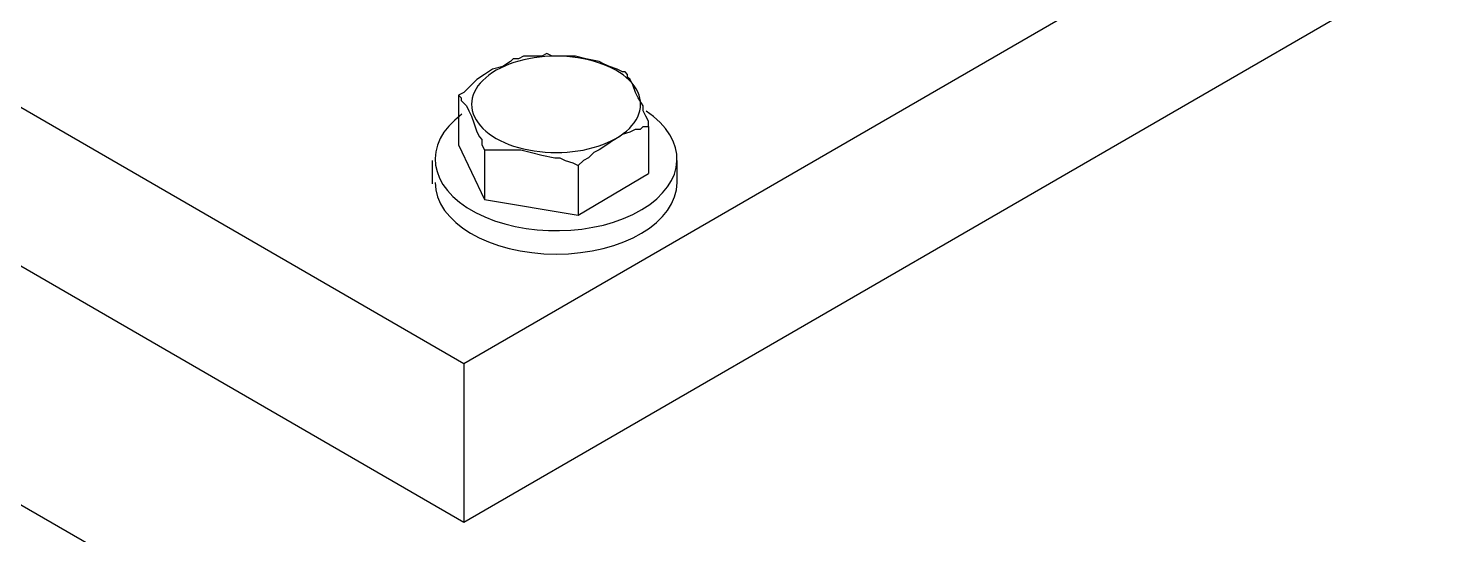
# Model space of a CAD drawing. Header units: millimetres. Extents: x 2758 to 41047, y 670 to 17125.
# Drawn here: x 34930.8 to 35156, y 7107.1 to 7188.1 of the extents above; entities that cross this region are included whole.
import ezdxf

# ---------------------------------------------------------------- set-up
doc = ezdxf.new("R2010")
doc.units = ezdxf.units.MM
doc.layers.add('PDF2_Geometría', color=7, linetype='Continuous')

# ---------------------------------------------------------------- blocks, each defined once
blk = doc.blocks.new('OH3A1-1$-$ASSY$$CENTER$TUB_-_v2$-$copia')
at = {"layer": 'PDF2_Geometría', "lineweight": -3}
for points in [[(14.04088083902994, 8.967482672797306), (15.89663865831163, 7.896692911783852), (15.89663865831163, 7.820029364691839)], [(14.6850348578559, 8.801662021213106), (14.61753760443793, 8.762496948242188), (15.45250362820095, 8.280016581217449), (15.99498155381944, 8.59333716498481)], [(15.45249430338541, 8.280014038085938), (15.45249430338541, 8.229182773166231), (14.61752827962239, 8.711663140190971), (14.61752827962239, 8.762494405110678)], [(16.03249952528211, 8.564165751139322), (15.45252312554253, 8.229179382324215)], [(15.47334289550781, 8.378338283962673), (15.47167629665798, 8.378338283962673), (15.47000969780816, 8.377504984537758), (15.46834309895833, 8.377504984537758), (15.46750979953342, 8.376671685112846), (15.46500990125868, 8.37500508626302), (15.46167670355903, 8.374171786838106), (15.45917680528429, 8.372505187988281), (15.45667690700955, 8.370838589138454), (15.45501030815972, 8.369171990288628), (15.45417700873481, 8.368338690863714), (15.45251040988498, 8.366672092013888), (15.45084381103515, 8.365838792588974), (15.45084381103515, 8.350006103515625)], [(15.51167636447482, 8.35584004720052), (15.51167636447482, 8.357506646050346), (15.51084306504991, 8.359173244900173), (15.510009765625, 8.360839843749998), (15.510009765625, 8.362506442599825), (15.50834316677517, 8.365006340874565), (15.50750986735026, 8.36667293972439), (15.50667656792534, 8.369172837999129), (15.50584326850043, 8.370839436848957), (15.50500996907552, 8.37167273627387), (15.50500996907552, 8.372506035698782), (15.5041766696506, 8.373339335123697), (15.50334337022569, 8.373339335123697), (15.50167677137586, 8.37417263454861), (15.49917687310113, 8.375005933973522), (15.4975102742513, 8.375839233398436), (15.49584367540147, 8.376672532823347), (15.49167717827691, 8.377505832248263), (15.48834398057725, 8.378339131673174), (15.4850107828776, 8.378339131673174), (15.48084428575303, 8.378339131673174), (15.47917768690321, 8.37917243109809), (15.47751108805338, 8.378339131673174), (15.47501118977864, 8.378339131673174), (15.47334459092882, 8.378339131673174)], [(15.45084465874566, 8.365837944878471), (15.45167795817057, 8.365004645453558), (15.45167795817057, 8.364171346028645), (15.45251125759548, 8.363338046603731), (15.4533445570204, 8.362504747178816), (15.45417785644531, 8.360838148328993), (15.45501115587022, 8.359171549479166), (15.45584445529514, 8.356671651204424), (15.45667775472005, 8.354171752929688), (15.45751105414496, 8.35250515407986), (15.45834435356988, 8.351671854654947), (15.45834435356988, 8.35000525580512), (15.45917765299479, 8.348338656955294), (15.45917765299479, 8.332505967881941)], [(15.50084431966145, 8.35167270236545), (15.5033442179362, 8.353339301215279), (15.50584411621093, 8.35417260064019), (15.50751071506076, 8.355005900065105), (15.50917731391059, 8.355005900065105), (15.5100106133355, 8.355839199490015), (15.51167721218533, 8.355839199490015), (15.51167721218533, 8.34083980984158)], [(15.50084431966145, 8.35167270236545), (15.49834442138672, 8.350006103515625), (15.49584452311198, 8.348339504665798), (15.49417792426215, 8.347506205240887), (15.49251132541232, 8.34583960639106), (15.4908447265625, 8.345006306966146), (15.48917812771267, 8.343339708116318)], [(15.45084465874566, 8.35000525580512), (15.45917765299479, 8.332505967881941), (15.48917643229166, 8.327506171332464), (15.51167551676432, 8.340838962131075)], [(15.45917765299479, 8.348338656955294), (15.46084425184462, 8.348338656955294), (15.46334415011935, 8.348338656955294), (15.46501074896918, 8.348338656955294), (15.46751064724392, 8.348338656955294), (15.47084384494357, 8.348338656955294), (15.47417704264323, 8.347505357530382), (15.47751024034288, 8.346672058105465), (15.48167673746745, 8.345838758680555), (15.48334333631727, 8.345838758680555), (15.4850099351671, 8.34500545925564), (15.48750983344184, 8.34417215983073), (15.48917643229166, 8.343338860405815), (15.48917643229166, 8.327506171332466)], [(15.44250996907552, 8.337505764431423), (15.44250996907552, 8.34500545925564)], [(15.52084350585937, 8.337505764431423), (15.52084350585937, 8.34500545925564)]]:
    blk.add_lwpolyline(points, dxfattribs=at)
for points in [[(15.48910352918837, 8.377813551161024), (15.47975807613796, 8.379239326477048), (15.46978598275333, 8.377718555026584), (15.46294376034207, 8.37382371351454)], [(15.5082533094618, 8.366913689507378), (15.50574841139052, 8.372233473036024), (15.49844870842828, 8.376388303968639), (15.4891040886773, 8.377813245985243)], [(15.46294318305121, 8.37382337782118), (15.45610096147325, 8.369929369608561), (15.45342857021755, 8.36425293392605), (15.45593346828884, 8.358932316264681)], [(15.50124443901909, 8.352021959092882), (15.50808666059706, 8.355915967305501), (15.51075905185275, 8.361592402988009), (15.50825415378146, 8.366913020649381)], [(15.45184156629774, 8.3597412109375), (15.43898208957248, 8.350239097595216), (15.4409261771308, 8.33644965871175), (15.45626805284288, 8.328338321276346)], [(15.50953004885186, 8.329239951254102), (15.52406196002282, 8.337857102273725), (15.52466860617065, 8.351689871893988), (15.51091166346486, 8.360741170247396)], [(15.4559343126085, 8.35893079969618), (15.45843921067979, 8.353611016167532), (15.46573891364203, 8.349456185234917), (15.47508353339301, 8.348031243218315)], [(15.47508409288194, 8.348031785753037), (15.48442954593234, 8.346606010437013), (15.49440163931698, 8.348126781887478), (15.50124386172824, 8.352021623399523)], [(15.44334581163194, 8.337921990288628), (15.44334581163194, 8.325265838623046), (15.46069427235921, 8.315006256103514), (15.4820942348904, 8.315006256103514)], [(15.4820942348904, 8.315006256103514), (15.5034941974216, 8.315006256103514), (15.52084265814887, 8.325265838623046), (15.52084265814887, 8.337921990288628)], [(15.45626805284288, 8.328338321276346), (15.47160992855496, 8.32022698634084), (15.4949981443473, 8.320622802734375), (15.50953004885186, 8.329239951254102)]]:
    blk.add_open_spline(points, degree=3, dxfattribs=at)

msp = doc.modelspace()

# ---------------------------------------------------------------- block references
at = {"xscale": 500, "yscale": 500, "zscale": 500}
msp.add_blockref('OH3A1-1$-$ASSY$$CENTER$TUB_-_v2$-$copia', (27274.28634909341, 2994.471230973386), dxfattribs=at)

doc.saveas('drawing.dxf')
